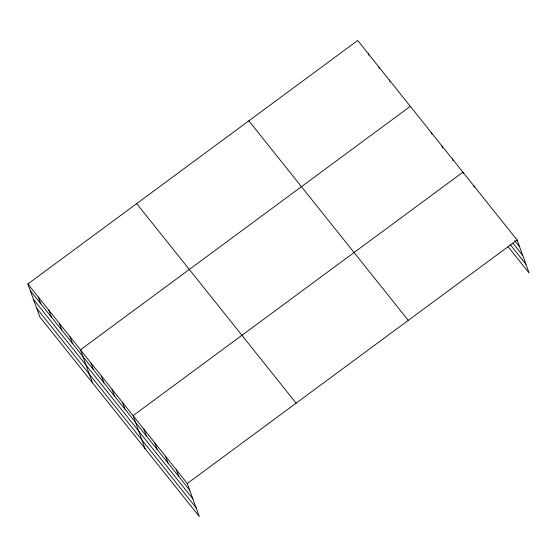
<?xml version="1.0" encoding="UTF-8"?>
<svg xmlns="http://www.w3.org/2000/svg" width="557" height="557" viewBox="0 0 557 557"><rect width="100%" height="100%" fill="white"/><g stroke="black" fill="none" stroke-linecap="round" stroke-linejoin="round"><path stroke-width="0.84" d="M27.85 283.966L187.291 483.504L199.309 516.513L39.867 316.975L27.85 283.966L357.691 40.487L517.133 240.025L529.15 273.034L508.005 246.577M410.307 106.331L80.466 349.81L92.483 382.819M187.291 483.504L517.133 240.025M514.689 240.617L519.57 246.723M512.976 243.193L522.731 255.405M510.268 244.676L525.989 264.352M248.847 120.834L408.288 320.372M136.695 203.618L296.143 403.157M30.287 290.657L189.728 490.195M33.448 299.339L192.889 498.877M36.706 308.293L196.148 507.831M473.763 185.753L474.306 187.236M463.466 173.673L462.923 172.183L133.081 415.654L145.099 448.67M452.402 159.01L452.945 160.5M441.875 145.843L442.69 148.071M431.355 132.67L431.898 134.16M389.259 79.992L389.803 81.482M378.739 66.826L379.282 68.316M368.219 53.66L368.755 55.143M176.451 469.934L178.888 476.625M165.61 456.364L168.047 463.055M154.762 442.794L157.199 449.492M143.922 429.224L146.359 435.922M122.561 402.488L124.998 409.186M112.034 389.315L114.47 396.013M101.513 376.149L103.95 382.847M90.986 362.976L93.423 369.674M69.945 336.637L72.382 343.335M59.418 323.471L61.855 330.169M48.898 310.305L51.335 316.996M38.37 297.132L40.807 303.83"/></g></svg>
